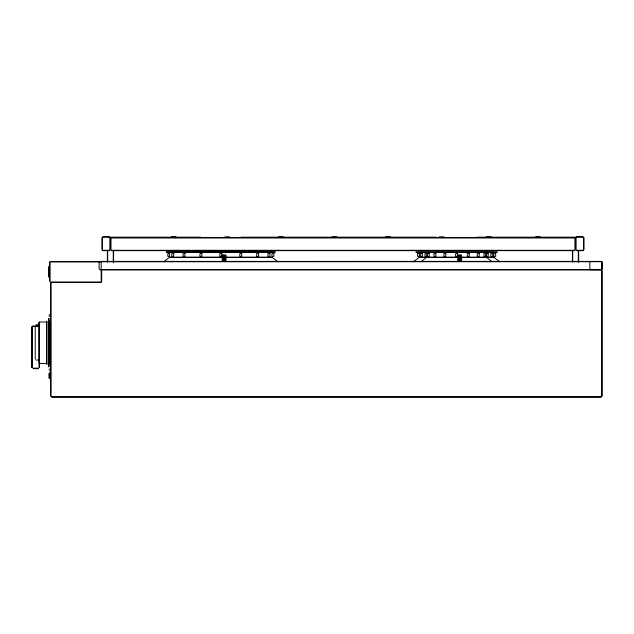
<?xml version="1.0" encoding="UTF-8"?>
<svg xmlns="http://www.w3.org/2000/svg" width="634" height="634" viewBox="0 0 634 634"><rect width="100%" height="100%" fill="white"/><g stroke="black" fill="none" stroke-linecap="round" stroke-linejoin="round"><path stroke-width="0.95" d="M39.554 367.466L39.554 362.553M49.563 261.977L50.078 261.462M31.882 326.486L32.397 325.971M101.186 282.526L101.702 282.011M163.715 261.779L168.969 257.745M413.384 261.779L418.638 257.745M420.889 261.779L426.143 257.745M102.851 236.759L109.492 236.759M576.472 236.759L583.121 236.759M171.22 236.973L176.141 236.973M224.793 236.973L229.722 236.973M278.374 236.973L283.303 236.973M331.947 236.973L336.876 236.973M385.527 236.973L390.457 236.973M439.1 236.973L444.03 236.973M486.254 236.973L491.184 236.973M535.54 236.973L540.469 236.973M102.851 237.116L109.492 237.116M576.472 237.116L583.121 237.116M110.086 237.187L200.574 237.187M241.078 237.187L436.319 237.187M476.823 237.187L575.862 237.187M171.22 237.33L176.141 237.33M224.793 237.33L229.722 237.33M278.374 237.33L283.303 237.33M331.947 237.33L336.876 237.33M385.527 237.33L390.457 237.33M439.1 237.33L444.03 237.33M486.254 237.33L491.184 237.33M535.54 237.33L540.469 237.33M110.086 237.544L575.862 237.544M111.425 237.972L574.547 237.972M102.851 250.295L109.492 250.295M111.425 250.295L574.547 250.295M576.472 250.295L583.121 250.295M102.851 250.652L109.492 250.652M111.425 250.652L574.547 250.652M576.472 250.652L583.121 250.652M166.267 251.96L275.394 251.96M166.504 252.189L275.156 252.189M415.904 252.086L497.238 252.086M416.047 252.229L497.096 252.229M169.587 252.332L272.073 252.332M419.581 252.332L493.878 252.332M169.444 252.475L272.208 252.475M419.114 252.475L494.021 252.475M169.714 253.56L167.788 253.56L167.788 256.35L169.714 256.35M222.423 255.114L225.664 255.114M458.16 255.114L461.409 255.114M222.272 255.256L225.815 255.256M458.017 255.256L461.552 255.256M169.444 257.23L222.748 257.23M225.617 257.23L272.208 257.23M419.114 257.23L458.525 257.23M461.441 257.23L494.021 257.23M169.587 257.372L222.74 257.372M225.609 257.372L272.073 257.372M419.256 257.372L458.517 257.372M461.417 257.372L493.878 257.372M99.633 261.406L601.444 261.39M50.775 261.462L100.497 261.462M99.633 261.763L601.444 261.707M50.775 261.977L100.497 261.977M590.302 269.426L601.444 269.426M99.633 269.585L601.333 269.585M590.302 269.735L601.444 269.735M100.624 269.933L601.333 269.933M50.775 282.011L100.497 282.011M50.775 282.526L100.497 282.526M39.419 322.032L46.916 322.032M36.09 324.767L38.238 324.767M36.09 325.393L38.238 325.393M33.095 325.971L35.718 325.971M33.095 326.486L38.341 326.486M36.09 360.041L38.238 360.041M39.419 363.401L46.916 363.401M33.095 368.164L38.341 368.164M33.095 368.679L38.341 368.679M51.631 396.773L601.119 396.773M51.631 397.209L601.119 397.209M494.496 257.745L499.75 261.779M486.999 257.745L492.253 261.779M272.691 257.745L277.946 261.779M602.141 270.599L602.141 396.187M601.872 262.135L601.872 268.998M601.817 262.246L601.817 269.101M601.714 270.599L601.714 396.187M589.874 262.135L589.874 268.998M583.954 237.599L583.954 249.812M583.597 237.599L583.597 249.812M578.295 251.23L578.295 261.969M575.997 237.599L575.997 249.812M575.64 237.599L575.64 249.812M575.379 238.455L575.379 249.812M575.03 238.455L575.03 249.812M572.724 251.23L572.724 261.969M572.415 251.23L572.415 261.969M461.607 255.447L461.607 261.343M461.362 255.447L461.362 261.343M460.696 255.447L460.696 261.343M459.785 255.447L459.785 261.343M458.873 255.447L458.873 261.343M458.208 255.447L458.208 261.343M457.962 255.447L457.962 261.343M225.862 255.447L225.862 261.343M225.617 255.447L225.617 261.343M224.951 255.447L224.951 261.343M224.04 255.447L224.04 261.343M223.128 255.447L223.128 261.343M222.463 255.447L222.463 261.343M222.225 255.447L222.225 261.343M169.397 252.665L169.397 257.039M113.248 251.23L113.248 261.969M110.942 238.455L110.942 249.812M110.585 238.455L110.585 249.812M110.332 237.599L110.332 249.812M109.975 237.599L109.975 249.812M107.677 251.23L107.677 261.969M107.36 251.23L107.36 261.969M102.367 237.599L102.367 249.812M102.019 237.599L102.019 249.812M101.702 269.545L101.702 281.314M101.186 262.674L101.186 281.314M99.158 262.246L99.158 269.101M51.045 282.471L51.045 396.187M50.609 282.471L50.609 396.187M50.379 318.767L50.379 366.666M50.181 318.569L50.181 366.864M50.078 262.674L50.078 281.314M49.563 262.674L49.563 281.314M49.484 373.149L49.563 378.078M49.381 372.935L49.381 378.292M49.246 266.906L49.341 276.868M49.27 314.551L49.27 316.643M49.27 353.225L49.27 354.858M49.27 368.822L49.27 370.446M49.111 266.637L49.111 277.137M49.095 327.604L49.095 357.83M49.095 363.369L49.095 364.09M48.976 266.906L48.976 276.868M48.881 266.906L48.881 276.868M48.897 321.145L48.897 364.288M48.794 318.569L48.794 366.864M48.596 318.767L48.596 366.666M48.525 269.482L48.525 273.983M46.861 321.145L46.861 364.288M46.662 321.343L46.662 364.09M39.149 322.112L39.149 363.147M38.951 322.302L39.039 367.466M35.235 326.248L35.235 359.185M32.397 327.184L32.397 367.466M31.882 327.184L31.882 367.466L31.882 327.184M113.557 251.23L113.557 261.969L113.557 251.23M578.612 251.23L578.612 261.969L578.612 251.23M602.189 262.135L602.173 269.101L602.189 262.135M173.676 253.56L171.751 253.56L171.751 256.35L173.676 256.35L173.676 253.56M184.97 253.56L183.044 253.56L183.044 256.35L184.97 256.35L184.97 253.56M201.866 253.56L199.932 253.56L199.932 256.35L201.866 256.35L201.866 253.56M221.789 253.56L219.863 253.56L219.863 256.35L221.789 256.35L221.789 253.56M241.72 253.56L239.795 253.56L239.795 256.35L241.72 256.35L241.72 253.56M258.617 253.56L256.691 253.56L256.691 256.35L258.617 256.35L258.617 253.56M269.91 253.56L267.976 253.56L267.976 256.35L269.91 256.35L269.91 253.56M273.872 253.56L271.938 253.56L271.938 256.35L273.872 256.35L273.872 253.56M419.383 253.56L417.457 253.56L417.457 256.35L419.383 256.35L419.383 253.56M422.292 253.56L420.358 253.56L420.358 256.35L422.292 256.35L422.292 253.56M426.888 253.56L424.962 253.56L424.962 256.35L426.888 256.35L426.888 253.56M429.218 253.56L427.292 253.56L427.292 256.35L429.218 256.35L429.218 253.56M435.867 253.56L433.933 253.56L433.933 256.35L435.867 256.35L435.867 253.56M445.805 253.56L443.879 253.56L443.879 256.35L445.805 256.35L445.805 253.56M457.534 253.56L455.608 253.56L455.608 256.35L457.534 256.35L457.534 253.56M469.263 253.56L467.329 253.56L467.329 256.35L469.263 256.35L469.263 253.56M479.201 253.56L477.275 253.56L477.275 256.35L479.201 256.35L479.201 253.56M485.85 253.56L483.916 253.56L483.916 256.35L485.85 256.35L485.85 253.56M488.18 253.56L486.254 253.56L486.254 256.35L488.18 256.35L488.18 253.56M492.776 253.56L490.851 253.56L490.851 256.35L492.776 256.35L492.776 253.56M495.677 253.56L493.751 253.56L493.751 256.35L495.677 256.35L495.677 253.56M49.27 378.078L49.27 373.149L49.198 378.078"/></g></svg>
